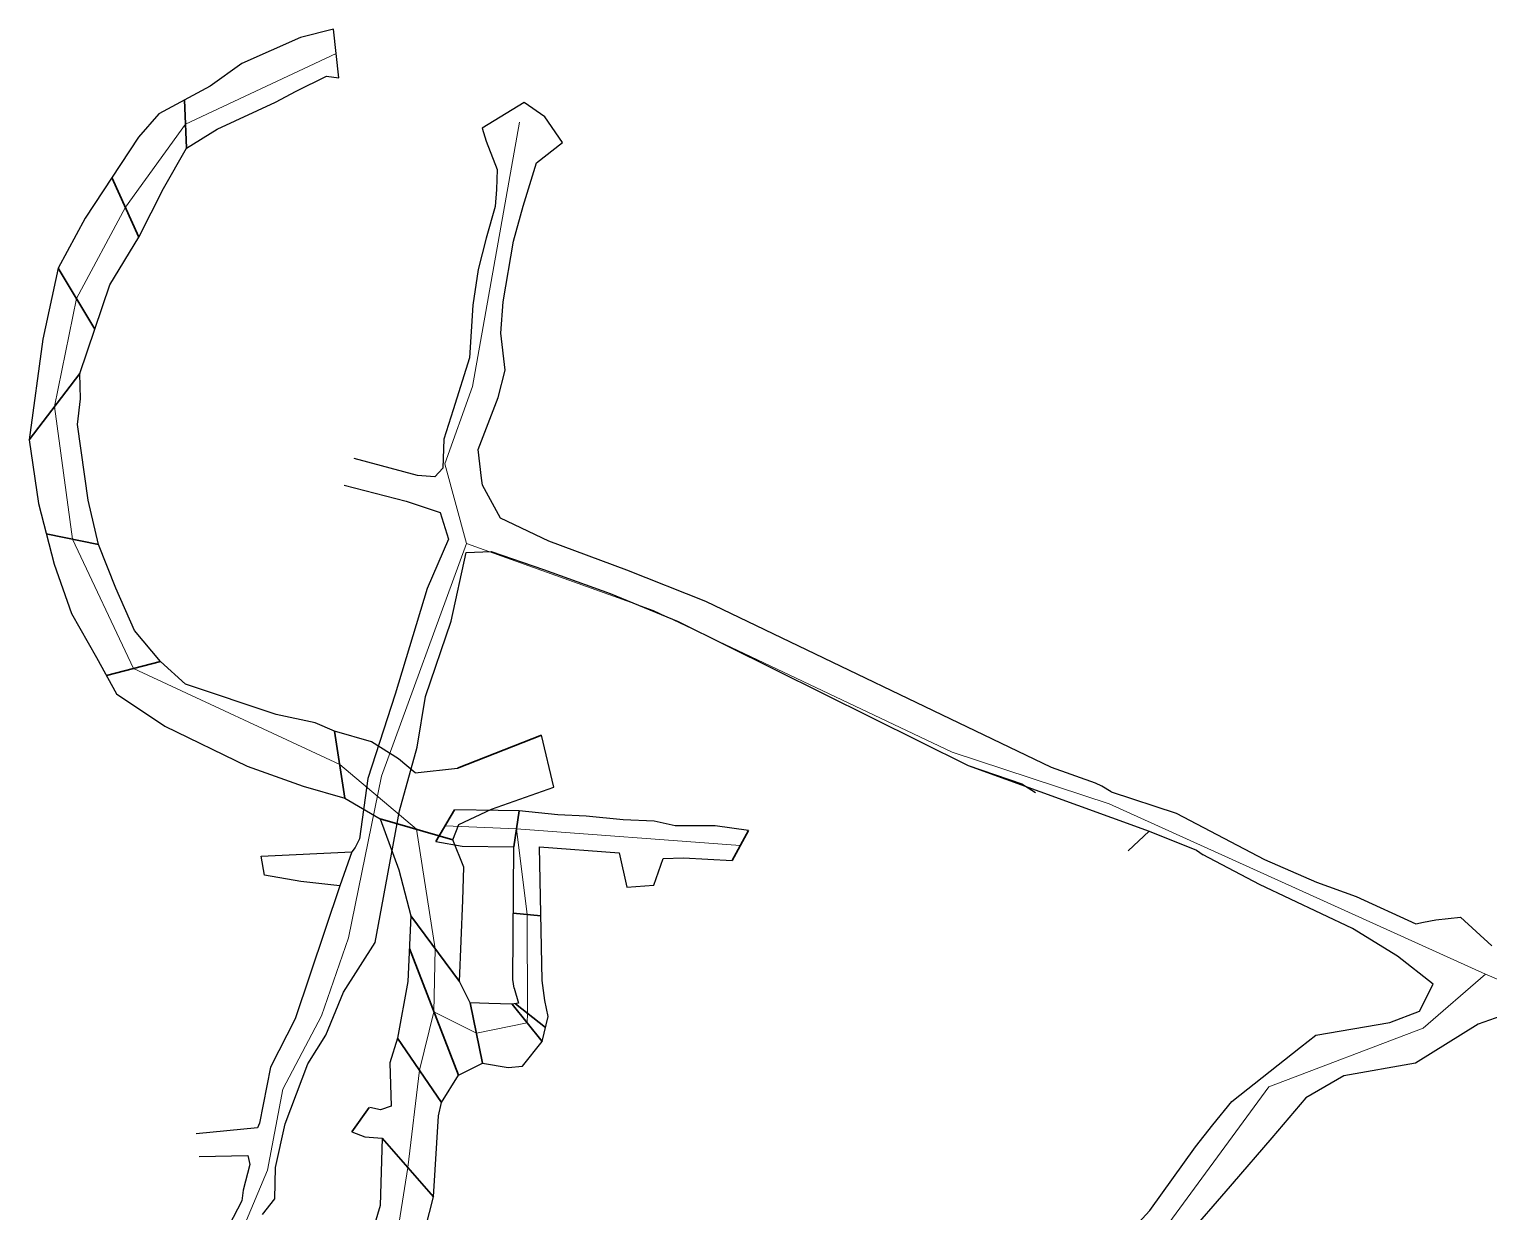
# Model space of a CAD drawing. Header units: metres. Extents: x 750374 to 750713, y 4169003 to 4169575.
# Drawn here: x 750526.6 to 750614.8, y 4169503.6 to 4169575.1 of the extents above; entities that cross this region are included whole.
import ezdxf

# ---------------------------------------------------------------- set-up
doc = ezdxf.new("R2010")
doc.units = ezdxf.units.M
doc.header["$MEASUREMENT"] = 0
for name, color, linetype, lineweight in [('GEOFENCE', 3, 'Continuous', 0), ('kartal ocak', 7, 'Continuous', 25), ('ref', 4, 'Continuous', 30)]:
    doc.layers.add(name, color=color, linetype=linetype, lineweight=lineweight)

msp = doc.modelspace()

# ---------------------------------------------------------------- linework, layer by layer
at = {"layer": 'GEOFENCE', "linetype": 'Continuous'}
for p, q in [((750536.019, 4169569.355, 784.113), (750545.131, 4169573.615, 783.7)), ((750532.387, 4169564.315, 785.81), (750536.019, 4169569.355, 784.113)), ((750529.434, 4169558.792, 786.167), (750532.387, 4169564.315, 785.81)), ((750528.101, 4169552.26, 786.456), (750529.434, 4169558.792, 786.167)), ((750529.184, 4169544.239, 786.782), (750528.101, 4169552.26, 786.456)), ((750532.877, 4169536.414, 786.949), (750529.184, 4169544.239, 786.782)), ((750545.35, 4169530.602, 787.055), (750532.877, 4169536.414, 786.949)), ((750549.995, 4169526.69, 787.331), (750545.35, 4169530.602, 787.055)), ((750556.04, 4169526.722, 808.092), (750551.723, 4169526.908, 805.792)), ((750551.125, 4169519.471, 787.38), (750549.995, 4169526.69, 787.331)), ((750556.676, 4169521.54, 800.498), (750556.04, 4169526.722, 808.092)), ((750556.04, 4169526.722, 808.092), (750569.569, 4169525.706, 815.409)), ((750556.713, 4169515.548, 789.021), (750556.676, 4169521.54, 800.498)), ((750551.048, 4169515.645, 787.334), (750551.125, 4169519.471, 787.38)), ((750550.171, 4169512.117, 787.28), (750551.048, 4169515.645, 787.334)), ((750551.048, 4169515.645, 787.334), (750553.611, 4169514.366, 787.1)), ((750556.683, 4169514.981, 786.8), (750556.713, 4169515.548, 789.021)), ((750553.611, 4169514.366, 787.1), (750556.683, 4169514.981, 786.8)), ((750549.475, 4169506.229, 787.408), (750550.171, 4169512.117, 787.28)), ((750548.443, 4169499.892, 787.868), (750549.475, 4169506.229, 787.408))]:
    msp.add_line(p, q, dxfattribs=at)
at = {"layer": 'GEOFENCE'}
for p, q in [((750553.372, 4169553.476, 824.722), (750556.211, 4169569.476, 825.14)), ((750551.7, 4169548.8, 824.138), (750553.372, 4169553.476, 824.722)), ((750553.025, 4169543.979, 824.121), (750551.7, 4169548.8, 824.138)), ((750553.025, 4169543.979, 824.121), (750547.87, 4169529.916, 824.933)), ((750564.316, 4169539.92, 824.289), (750553.025, 4169543.979, 824.121)), ((750582.389, 4169531.367, 823.834), (750564.316, 4169539.92, 824.289)), ((750591.886, 4169528.241, 824.052), (750582.389, 4169531.367, 823.834)), ((750547.87, 4169529.916, 824.933), (750545.87, 4169520.128, 824.502)), ((750614.65, 4169517.938, 823.271), (750591.886, 4169528.241, 824.052)), ((750545.87, 4169520.128, 824.502), (750544.249, 4169515.401, 824.67)), ((750614.65, 4169517.938, 823.271), (750610.873, 4169514.662, 823.209)), ((750653.152, 4169501.155, 823.165), (750614.65, 4169517.938, 823.271)), ((750544.249, 4169515.401, 824.67), (750541.916, 4169510.978, 824.67)), ((750610.873, 4169514.662, 823.209), (750601.529, 4169511.118, 823.572)), ((750541.916, 4169510.978, 824.67), (750540.972, 4169506.069, 824.758)), ((750601.529, 4169511.118, 823.572), (750592.658, 4169499.025, 823.799)), ((750540.972, 4169506.069, 824.758), (750537.104, 4169496.852, 825.049))]:
    msp.add_line(p, q, dxfattribs=at)
at = {"layer": 'kartal ocak'}
for p, q in [((750542.968, 4169574.589, 783.708), (750539.434, 4169573.013, 783.71)), ((750544.962, 4169575.091, 783.7), (750542.968, 4169574.589, 783.708)), ((750545.3, 4169572.14, 783.7), (750544.962, 4169575.091, 783.7)), ((750539.434, 4169573.013, 783.71), (750537.516, 4169571.652, 783.718)), ((750542.711, 4169571.341, 783.736), (750544.541, 4169572.258, 783.833)), ((750544.541, 4169572.258, 783.833), (750545.3, 4169572.14, 783.7)), ((750537.516, 4169571.652, 783.718), (750534.4, 4169569.973, 784)), ((750541.471, 4169570.677, 783.829), (750542.711, 4169571.341, 783.736)), ((750537.931, 4169569.05, 784.021), (750541.471, 4169570.677, 783.829)), ((750556.494, 4169570.659, 824.611), (750553.964, 4169569.105, 824.476)), ((750557.743, 4169569.799, 824.476), (750556.494, 4169570.659, 824.611)), ((750534.4, 4169569.973, 784), (750533.185, 4169568.559, 784.367)), ((750558.818, 4169568.241, 824.446), (750557.743, 4169569.799, 824.476)), ((750533.185, 4169568.559, 784.367), (750529.958, 4169563.661, 786.205)), ((750536.08, 4169567.898, 784.367), (750537.931, 4169569.05, 784.021)), ((750553.964, 4169569.105, 824.476), (750554.205, 4169568.326, 824.403)), ((750554.205, 4169568.326, 824.403), (750554.86, 4169566.595, 824.277)), ((750534.686, 4169565.45, 784.456), (750536.08, 4169567.898, 784.367)), ((750557.256, 4169567.014, 824.252), (750558.818, 4169568.241, 824.446)), ((750554.86, 4169566.595, 824.277), (750554.831, 4169565.396, 824.201)), ((750556.435, 4169564.393, 824.263), (750557.256, 4169567.014, 824.252)), ((750533.203, 4169562.519, 786.333), (750534.686, 4169565.45, 784.456)), ((750554.831, 4169565.396, 824.201), (750554.747, 4169564.365, 824.209)), ((750554.747, 4169564.365, 824.209), (750554.206, 4169562.447, 824.287)), ((750555.848, 4169562.267, 824.309), (750556.435, 4169564.393, 824.263)), ((750529.958, 4169563.661, 786.205), (750528.323, 4169560.644, 786.263)), ((750531.455, 4169559.62, 786.014), (750533.203, 4169562.519, 786.333)), ((750554.206, 4169562.447, 824.287), (750553.723, 4169560.554, 824.438)), ((750555.24, 4169558.59, 824.247), (750555.848, 4169562.267, 824.309)), ((750528.323, 4169560.644, 786.263), (750527.398, 4169556.35, 786.255)), ((750553.723, 4169560.554, 824.438), (750553.401, 4169558.391, 824.328)), ((750529.633, 4169554.261, 786.13), (750531.455, 4169559.62, 786.014)), ((750555.096, 4169556.698, 824.169), (750555.24, 4169558.59, 824.247)), ((750553.401, 4169558.391, 824.328), (750553.195, 4169555.213, 824.162)), ((750527.398, 4169556.35, 786.255), (750526.569, 4169550.26, 786.782)), ((750555.355, 4169554.468, 824.123), (750555.096, 4169556.698, 824.169)), ((750553.195, 4169555.213, 824.162), (750552.212, 4169552.062, 824.06)), ((750529.667, 4169552.737, 786.13), (750529.633, 4169554.261, 786.13)), ((750554.938, 4169552.818, 824.144), (750555.355, 4169554.468, 824.123)), ((750529.498, 4169551.18, 786.782), (750529.667, 4169552.737, 786.13)), ((750553.712, 4169549.661, 824.133), (750554.938, 4169552.818, 824.144)), ((750552.212, 4169552.062, 824.06), (750551.642, 4169550.29, 824.076)), ((750530.144, 4169546.607, 786.782), (750529.498, 4169551.18, 786.782)), ((750526.569, 4169550.26, 786.782), (750527.129, 4169546.402, 786.782)), ((750551.642, 4169550.29, 824.076), (750551.588, 4169548.535, 824.207)), ((750550.049, 4169548.097, 824.208), (750546.213, 4169549.112, 824.337)), ((750553.926, 4169547.926, 824.076), (750553.712, 4169549.661, 824.133)), ((750551.109, 4169548.012, 824.292), (750550.049, 4169548.097, 824.208)), ((750551.588, 4169548.535, 824.207), (750551.109, 4169548.012, 824.292)), ((750545.618, 4169547.512, 824.316), (750549.36, 4169546.531, 824.129)), ((750553.977, 4169547.507, 824.104), (750553.926, 4169547.926, 824.076)), ((750555.067, 4169545.508, 824.014), (750553.977, 4169547.507, 824.104)), ((750527.129, 4169546.402, 786.782), (750528.077, 4169542.721, 786.782)), ((750530.765, 4169543.917, 786.782), (750530.144, 4169546.607, 786.782)), ((750549.36, 4169546.531, 824.129), (750551.425, 4169545.86, 824.058)), ((750551.425, 4169545.86, 824.058), (750551.935, 4169544.244, 824.27)), ((750557.992, 4169544.126, 824.046), (750555.067, 4169545.508, 824.014)), ((750531.809, 4169541.27, 786.872), (750530.765, 4169543.917, 786.782)), ((750551.935, 4169544.244, 824.27), (750550.635, 4169541.25, 824.402)), ((750562.706, 4169542.357, 824.052), (750557.992, 4169544.126, 824.046)), ((750528.077, 4169542.721, 786.782), (750529.129, 4169539.743, 786.852)), ((750552.087, 4169539.276, 824.319), (750552.989, 4169543.444, 824.202)), ((750552.989, 4169543.444, 824.202), (750554.517, 4169543.496, 824.086)), ((750554.517, 4169543.496, 824.086), (750557.666, 4169542.404, 824.071)), ((750557.666, 4169542.404, 824.071), (750561.694, 4169540.954, 824.041)), ((750567.496, 4169540.465, 824.064), (750562.706, 4169542.357, 824.052)), ((750532.94, 4169538.714, 786.838), (750531.809, 4169541.27, 786.872)), ((750550.635, 4169541.25, 824.402), (750548.701, 4169534.858, 824.198)), ((750561.694, 4169540.954, 824.041), (750565.821, 4169539.253, 824.04)), ((750588.397, 4169530.427, 823.82), (750567.496, 4169540.465, 824.064)), ((750529.129, 4169539.743, 786.852), (750530.647, 4169537.089, 786.826)), ((750550.539, 4169534.728, 824.192), (750552.087, 4169539.276, 824.319)), ((750565.821, 4169539.253, 824.04), (750583.347, 4169530.542, 823.968)), ((750534.506, 4169536.84, 786.987), (750532.94, 4169538.714, 786.838)), ((750530.647, 4169537.089, 786.826), (750531.848, 4169534.886, 786.995)), ((750536.014, 4169535.478, 787.616), (750534.506, 4169536.84, 786.987)), ((750531.848, 4169534.886, 786.995), (750534.766, 4169532.93, 787.948)), ((750541.496, 4169533.632, 787.111), (750536.014, 4169535.478, 787.616)), ((750548.701, 4169534.858, 824.198), (750547.049, 4169529.771, 824.199)), ((750550.034, 4169531.661, 824.243), (750550.539, 4169534.728, 824.192)), ((750543.86, 4169533.134, 787.001), (750541.496, 4169533.632, 787.111)), ((750545.035, 4169532.632, 786.859), (750543.86, 4169533.134, 787.001)), ((750534.766, 4169532.93, 787.948), (750539.748, 4169530.518, 787.48)), ((750547.273, 4169531.991, 786.906), (750545.035, 4169532.632, 786.859)), ((750558.305, 4169529.249, 787.3), (750557.543, 4169532.387, 787.3)), ((750548.908, 4169530.952, 786.901), (750547.273, 4169531.991, 786.906)), ((750548.972, 4169527.802, 824.45), (750550.034, 4169531.661, 824.243)), ((750539.748, 4169530.518, 787.48), (750543.137, 4169529.3, 787.343)), ((750549.909, 4169530.111, 787.438), (750548.908, 4169530.952, 786.901)), ((750549.909, 4169530.111, 787.438), (750552.469, 4169530.381, 787.462)), ((750583.347, 4169530.542, 823.968), (750594.306, 4169526.574, 823.722)), ((750583.347, 4169530.542, 823.968), (750586.607, 4169529.449, 823.982)), ((750591.045, 4169529.489, 824.336), (750588.397, 4169530.427, 823.82)), ((750547.049, 4169529.771, 824.199), (750546.546, 4169526.119, 824.492)), ((750586.607, 4169529.449, 823.982), (750587.426, 4169528.921, 823.879)), ((750591.44, 4169529.31, 823.855), (750591.045, 4169529.489, 824.336)), ((750543.137, 4169529.3, 787.343), (750545.665, 4169528.572, 787.25)), ((750545.665, 4169528.572, 787.25), (750547.792, 4169527.316, 787.397)), ((750554.537, 4169527.907, 787.302), (750558.305, 4169529.249, 787.3)), ((750592.008, 4169528.955, 823.705), (750591.44, 4169529.31, 823.855)), ((750592.008, 4169528.955, 823.705), (750595.938, 4169527.673, 823.706)), ((750547.886, 4169522.018, 824.635), (750548.972, 4169527.802, 824.45)), ((750554.925, 4169527.823, 807.435), (750552.29, 4169527.862, 805.974)), ((750552.546, 4169526.99, 787.225), (750554.537, 4169527.907, 787.302)), ((750556.207, 4169527.806, 808.035), (750554.925, 4169527.823, 807.435)), ((750558.538, 4169527.561, 809.338), (750556.207, 4169527.806, 808.035)), ((750595.938, 4169527.673, 823.706), (750601.279, 4169524.859, 823.617)), ((750547.792, 4169527.316, 787.397), (750548.93, 4169524.248, 787.38)), ((750552.197, 4169526.064, 787.266), (750552.546, 4169526.99, 787.225)), ((750560.256, 4169527.478, 810.297), (750558.538, 4169527.561, 809.338)), ((750562.491, 4169527.272, 811.56), (750560.256, 4169527.478, 810.297)), ((750564.362, 4169527.19, 812.551), (750562.491, 4169527.272, 811.56)), ((750565.63, 4169526.899, 813.225), (750564.362, 4169527.19, 812.551)), ((750568.049, 4169526.897, 814.552), (750565.63, 4169526.899, 813.225)), ((750570.06, 4169526.614, 815.72), (750568.049, 4169526.897, 814.552)), ((750546.546, 4169526.119, 824.492), (750546.29, 4169525.599, 824.545)), ((750551.156, 4169525.953, 805.609), (750552.757, 4169525.671, 806.427)), ((750552.855, 4169524.398, 787.479), (750552.197, 4169526.064, 787.266)), ((750593.033, 4169525.395, 823.841), (750594.306, 4169526.574, 823.722)), ((750594.306, 4169526.574, 823.722), (750597.156, 4169525.421, 823.746)), ((750540.607, 4169525.075, 824.889), (750546.089, 4169525.327, 824.546)), ((750540.794, 4169523.915, 824.9), (750540.607, 4169525.075, 824.889)), ((750546.089, 4169525.327, 824.546), (750545.348, 4169523.267, 824.598)), ((750546.29, 4169525.599, 824.545), (750546.089, 4169525.327, 824.546)), ((750552.757, 4169525.671, 806.427), (750555.873, 4169525.638, 808.15)), ((750555.822, 4169517.604, 792.751), (750555.873, 4169525.638, 808.15)), ((750557.583, 4169517.54, 792.583), (750557.423, 4169525.622, 809.007)), ((750557.423, 4169525.622, 809.007), (750562.244, 4169525.262, 811.448)), ((750562.244, 4169525.262, 811.448), (750562.714, 4169523.199, 812.715)), ((750597.156, 4169525.421, 823.746), (750597.574, 4169525.147, 823.792)), ((750600.976, 4169523.362, 823.716), (750597.574, 4169525.147, 823.792)), ((750548.93, 4169524.248, 787.38), (750549.653, 4169521.46, 787.225)), ((750552.784, 4169522.399, 787.37), (750552.855, 4169524.398, 787.479)), ((750564.338, 4169523.315, 812.941), (750564.912, 4169524.917, 812.861)), ((750564.912, 4169524.917, 812.861), (750566.132, 4169524.965, 813.45)), ((750566.132, 4169524.965, 813.45), (750569.079, 4169524.798, 815.099)), ((750601.279, 4169524.859, 823.617), (750604.424, 4169523.484, 823.651)), ((750542.998, 4169523.525, 824.641), (750540.794, 4169523.915, 824.9)), ((750545.348, 4169523.267, 824.598), (750542.648, 4169515.237, 824.614)), ((750545.348, 4169523.267, 824.598), (750542.998, 4169523.525, 824.641)), ((750562.714, 4169523.199, 812.715), (750564.338, 4169523.315, 812.941)), ((750606.602, 4169520.685, 823.513), (750600.976, 4169523.362, 823.716)), ((750604.424, 4169523.484, 823.651), (750606.818, 4169522.617, 823.53)), ((750552.598, 4169517.481, 787.536), (750552.784, 4169522.399, 787.37)), ((750606.818, 4169522.617, 823.53), (750610.431, 4169520.98, 823.657)), ((750547.485, 4169519.854, 824.647), (750547.886, 4169522.018, 824.635)), ((750549.653, 4169521.46, 787.225), (750549.471, 4169517.491, 787.48)), ((750609.326, 4169519.01, 823.421), (750606.602, 4169520.685, 823.513)), ((750610.431, 4169520.98, 823.657), (750610.892, 4169521.084, 823.717)), ((750610.892, 4169521.084, 823.717), (750611.634, 4169521.213, 823.646)), ((750611.634, 4169521.213, 823.646), (750613.134, 4169521.381, 823.462)), ((750613.134, 4169521.381, 823.462), (750615.03, 4169519.649, 823.416)), ((750545.577, 4169516.846, 824.653), (750547.485, 4169519.854, 824.647)), ((750611.484, 4169517.326, 823.401), (750609.326, 4169519.01, 823.421)), ((750549.471, 4169517.491, 787.48), (750548.834, 4169514.064, 787.21)), ((750553.239, 4169516.191, 787.4), (750552.598, 4169517.481, 787.536)), ((750555.888, 4169517.088, 792.15), (750555.822, 4169517.604, 792.751)), ((750555.888, 4169517.088, 792.15), (750556.156, 4169516.165, 790.961)), ((750557.753, 4169516.331, 791.545), (750557.583, 4169517.54, 792.583)), ((750610.648, 4169515.686, 823.385), (750611.484, 4169517.326, 823.401)), ((750544.499, 4169514.232, 824.714), (750545.577, 4169516.846, 824.653)), ((750557.955, 4169515.361, 791.152), (750557.753, 4169516.331, 791.545)), ((750554.356, 4169516.15, 786.8), (750553.239, 4169516.191, 787.4)), ((750555.783, 4169516.108, 786.8), (750554.356, 4169516.15, 786.8)), ((750556.156, 4169516.165, 790.961), (750555.783, 4169516.108, 786.8)), ((750557.583, 4169513.854, 786.8), (750557.955, 4169515.361, 791.152)), ((750608.849, 4169515.001, 823.388), (750610.648, 4169515.686, 823.385)), ((750615.917, 4169515.512, 823.405), (750614.196, 4169514.912, 823.395)), ((750542.648, 4169515.237, 824.614), (750541.153, 4169512.304, 824.391)), ((750604.384, 4169514.244, 823.584), (750608.849, 4169515.001, 823.388)), ((750614.196, 4169514.912, 823.395), (750610.409, 4169512.538, 823.367)), ((750543.41, 4169512.507, 824.563), (750544.499, 4169514.232, 824.714)), ((750548.834, 4169514.064, 787.21), (750548.387, 4169512.564, 787.43)), ((750556.396, 4169512.366, 786.8), (750557.583, 4169513.854, 786.8)), ((750603.443, 4169513.516, 823.54), (750604.384, 4169514.244, 823.584)), ((750599.305, 4169510.221, 823.726), (750603.443, 4169513.516, 823.54)), ((750541.153, 4169512.304, 824.391), (750540.488, 4169508.914, 824.696)), ((750542.059, 4169508.884, 824.67), (750543.41, 4169512.507, 824.563)), ((750548.387, 4169512.564, 787.43), (750548.453, 4169509.949, 787.4)), ((750551.509, 4169510.169, 787.349), (750552.535, 4169511.815, 787.315)), ((750552.535, 4169511.815, 787.315), (750553.984, 4169512.541, 786.8)), ((750553.984, 4169512.541, 786.8), (750555.528, 4169512.292, 786.8)), ((750555.528, 4169512.292, 786.8), (750556.396, 4169512.366, 786.8)), ((750606.075, 4169511.788, 823.506), (750603.777, 4169510.449, 823.543)), ((750610.409, 4169512.538, 823.367), (750606.075, 4169511.788, 823.506)), ((750551.322, 4169509.355, 787.401), (750551.509, 4169510.169, 787.349)), ((750598.16, 4169508.817, 823.794), (750599.305, 4169510.221, 823.726)), ((750603.777, 4169510.449, 823.543), (750601.721, 4169508.028, 823.709)), ((750547.808, 4169509.73, 787.4), (750547.174, 4169509.865, 791.603)), ((750548.453, 4169509.949, 787.4), (750547.808, 4169509.73, 787.4)), ((750551.026, 4169504.456, 787.415), (750551.322, 4169509.355, 787.401)), ((750540.383, 4169508.643, 824.653), (750536.663, 4169508.272, 824.671)), ((750540.488, 4169508.914, 824.696), (750540.383, 4169508.643, 824.653)), ((750541.461, 4169506.23, 824.766), (750542.059, 4169508.884, 824.67)), ((750546.079, 4169508.401, 791.729), (750546.858, 4169508.09, 790.404)), ((750597.107, 4169507.477, 823.732), (750598.16, 4169508.817, 823.794)), ((750546.858, 4169508.09, 790.404), (750547.925, 4169508.001, 787.4)), ((750547.925, 4169508.001, 787.4), (750547.786, 4169503.935, 787.415)), ((750594.332, 4169503.641, 823.754), (750597.107, 4169507.477, 823.732)), ((750601.721, 4169508.028, 823.709), (750599.322, 4169505.242, 823.804)), ((750536.856, 4169506.897, 824.794), (750539.786, 4169506.963, 824.649)), ((750539.786, 4169506.963, 824.649), (750539.907, 4169506.423, 824.803)), ((750539.907, 4169506.423, 824.803), (750539.51, 4169504.857, 824.863)), ((750541.431, 4169504.335, 824.781), (750541.461, 4169506.23, 824.766)), ((750539.51, 4169504.857, 824.863), (750539.438, 4169504.218, 824.76)), ((750599.47, 4169505.412, 823.796), (750594.596, 4169499.822, 824.045)), ((750539.438, 4169504.218, 824.76), (750538.381, 4169502.198, 825.137)), ((750540.679, 4169503.385, 825.094), (750541.431, 4169504.335, 824.781)), ((750547.786, 4169503.935, 787.415), (750546.897, 4169500.901, 787.511)), ((750549.921, 4169500.201, 787.54), (750551.026, 4169504.456, 787.415)), ((750589.512, 4169498.36, 824.084), (750594.332, 4169503.641, 823.754))]:
    msp.add_line(p, q, dxfattribs=at)
at = {"layer": 'ref', "linetype": 'Continuous'}
for p, q in [((750536.08, 4169567.898, 784.367), (750535.958, 4169570.813, 783.859)), ((750533.203, 4169562.519, 786.333), (750531.571, 4169566.11, 785.286)), ((750528.323, 4169560.644, 786.263), (750530.544, 4169556.941, 786.072)), ((750526.569, 4169550.26, 786.782), (750529.633, 4169554.261, 786.13)), ((750527.603, 4169544.561, 786.782), (750530.765, 4169543.917, 786.782)), ((750534.506, 4169536.84, 786.987), (750531.248, 4169535.987, 786.91)), ((750545.665, 4169528.572, 787.25), (750545.035, 4169532.632, 786.859)), ((750552.469, 4169530.381, 787.462), (750557.543, 4169532.387, 787.3)), ((750551.156, 4169525.953, 805.609), (750552.29, 4169527.862, 805.974)), ((750555.873, 4169525.638, 808.15), (750556.207, 4169527.806, 808.035)), ((750547.792, 4169527.316, 787.397), (750552.197, 4169526.064, 787.266)), ((750569.079, 4169524.798, 815.099), (750570.06, 4169526.614, 815.72)), ((750555.847, 4169521.621, 800.45), (750557.505, 4169521.459, 800.546)), ((750549.653, 4169521.46, 787.225), (750552.598, 4169517.481, 787.536)), ((750552.535, 4169511.815, 787.315), (750549.562, 4169519.476, 787.352)), ((750553.239, 4169516.191, 787.4), (750553.984, 4169512.541, 786.8)), ((750555.783, 4169516.108, 786.8), (750557.583, 4169513.854, 786.8)), ((750555.97, 4169516.137, 788.88), (750557.79, 4169514.694, 789.225)), ((750551.509, 4169510.169, 787.349), (750548.834, 4169514.064, 787.21)), ((750546.079, 4169508.401, 791.729), (750547.138, 4169509.873, 791.841)), ((750547.925, 4169508.001, 787.4), (750551.026, 4169504.456, 787.415))]:
    msp.add_line(p, q, dxfattribs=at)

doc.saveas('drawing.dxf')
